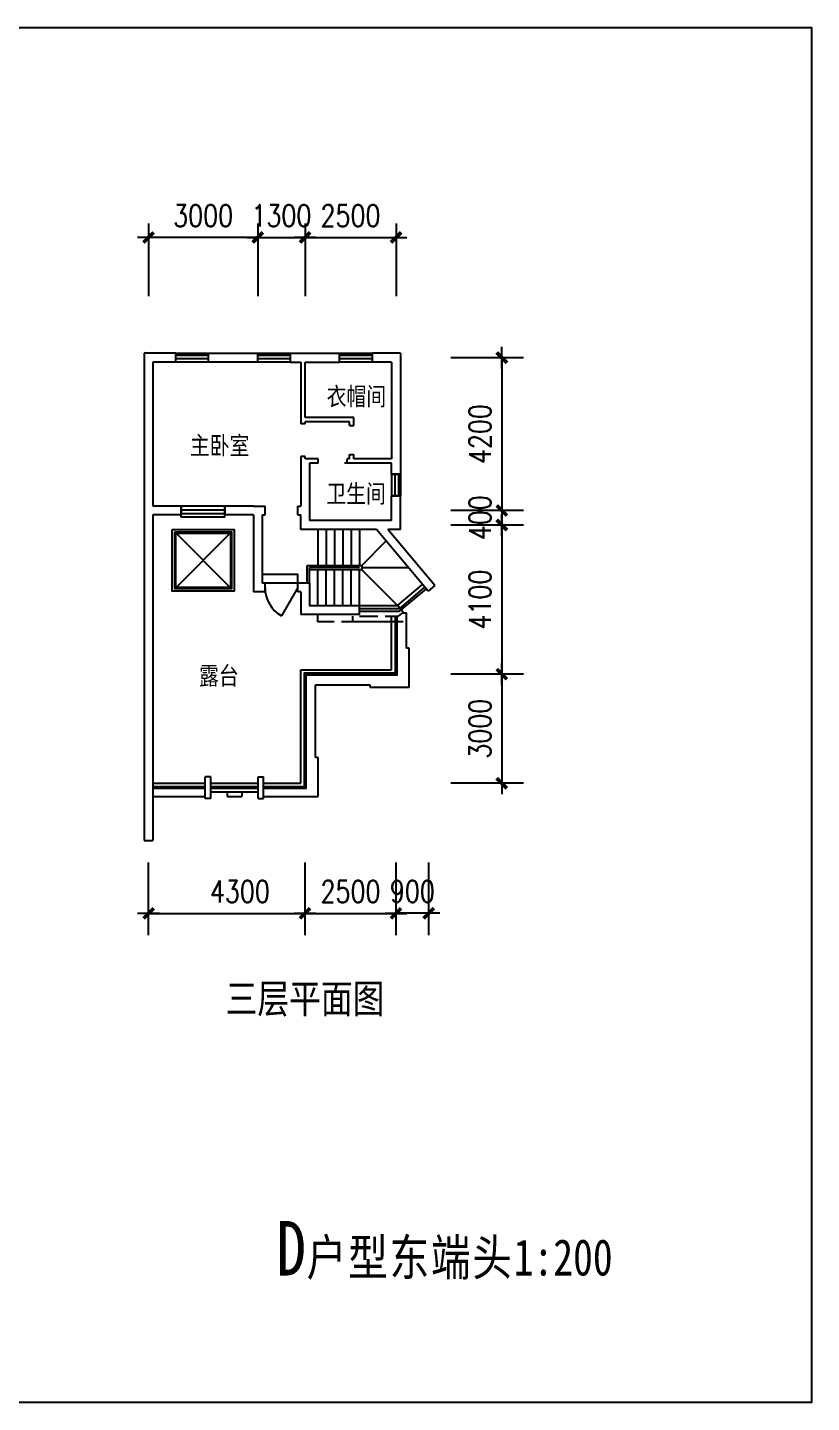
# Model space of a CAD drawing. Extents: x -24330 to 90668, y -60156 to 617.
# Drawn here: x 69125 to 90668, y -60156 to -22356 of the extents above; entities that cross this region are included whole.
import ezdxf

# ---------------------------------------------------------------- set-up
doc = ezdxf.new("R2010")
doc.units = 0
doc.header["$LTSCALE"] = 2000
doc.header["$MEASUREMENT"] = 0
doc.linetypes.add('DASH', pattern=[0.35, 0.25, -0.1])
doc.layers.get('0').update_dxf_attribs({"color": 2, "linetype": 'CONTINUOUS'})
doc.layers.get('DEFPOINTS').update_dxf_attribs({"linetype": 'CONTINUOUS'})
for name, color, linetype in [('AXIS', 3, 'CONTINUOUS'), ('PUB_DIM', 3, 'CONTINUOUS'), ('PUB_TEXT', 7, 'CONTINUOUS'), ('PUB_TITLE', 4, 'CONTINUOUS'), ('STAIR', 2, 'CONTINUOUS'), ('WALL', 255, 'CONTINUOUS'), ('WINDOW', 2, 'CONTINUOUS')]:
    doc.layers.add(name, color=color, linetype=linetype)
doc.styles.add('-宋体', font='SimSun.ttf', dxfattribs={"width": 0.8})
doc.styles.add('DIM_FONT', font='SIMPLEX.shx', dxfattribs={"width": 0.8})
doc.dimstyles.new('AXIS200', dxfattribs={"dimscale": 2, "dimtxt": 300, "dimasz": 1, "dimexe": 250, "dimexo": 300, "dimgap": 150, "dimtad": 1, "dimdec": 0, "dimzin": 0, "dimtxsty": 'DIM_FONT', "dimblk": '_DIMX', "dimcen": 0.09, "dimse1": 1, "dimse2": 1, "dimclrt": 7, "dimazin": 3, "dimtfac": 1, "dimtdec": 0, "dimtix": 1, "dimtmove": 0, "dimatfit": 3, "dimtolj": 1, "dimtzin": 0})

# ---------------------------------------------------------------- blocks, each defined once
blk = doc.blocks.new('_DIMX')
blk.add_line((-150, 0), (150, 0))
at = {"const_width": 50}
blk.add_lwpolyline([(-70, -70), (70, 70)], dxfattribs=at)
blk = doc.blocks.new('*D51')
at = {"color": 0, "linetype": 'BYBLOCK', "ltscale": 2}
blk.add_line((134215, -4655), (134215, -8751), dxfattribs=at)
at = {"layer": 'DEFPOINTS', "color": 0, "linetype": 'BYBLOCK', "ltscale": 2}
for p in [(129815, -4653), (129815, -8753), (134215, -8753)]:
    blk.add_point(p, dxfattribs=at)
at = {"color": 0, "linetype": 'BYBLOCK', "ltscale": 2, "xscale": 2, "yscale": 2, "zscale": 2}
for p, rotation in [((134215, -4653), 90), ((134215, -8753), 270)]:
    blk.add_blockref('_DIMX', p, dxfattribs=dict(at, rotation=rotation))
at = {"color": 7, "linetype": 'BYBLOCK', "ltscale": 2, "insert": (133615, -6703), "char_height": 600, "attachment_point": 5, "rotation": 90, "style": 'DIM_FONT'}
blk.add_mtext('\\A1;4100', dxfattribs=at)
blk = doc.blocks.new('*D52')
at = {"color": 0, "linetype": 'BYBLOCK', "ltscale": 2}
blk.add_line((134215, -8755), (134215, -11751), dxfattribs=at)
at = {"layer": 'DEFPOINTS', "color": 0, "linetype": 'BYBLOCK', "ltscale": 2}
for p in [(129815, -8753), (129815, -11753), (134215, -11753)]:
    blk.add_point(p, dxfattribs=at)
at = {"color": 0, "linetype": 'BYBLOCK', "ltscale": 2, "xscale": 2, "yscale": 2, "zscale": 2}
for p, rotation in [((134215, -8753), 90), ((134215, -11753), 270)]:
    blk.add_blockref('_DIMX', p, dxfattribs=dict(at, rotation=rotation))
at = {"color": 7, "linetype": 'BYBLOCK', "ltscale": 2, "insert": (133615, -10253), "char_height": 600, "attachment_point": 5, "rotation": 90, "style": 'DIM_FONT'}
blk.add_mtext('\\A1;3000', dxfattribs=at)
blk = doc.blocks.new('*D53')
at = {"color": 0, "linetype": 'BYBLOCK', "ltscale": 2}
blk.add_line((128810, -15389), (131306, -15389), dxfattribs=at)
at = {"layer": 'DEFPOINTS', "color": 0, "linetype": 'BYBLOCK', "ltscale": 2}
for p in [(128808, -9789), (131308, -9789), (131308, -15389)]:
    blk.add_point(p, dxfattribs=at)
at = {"color": 0, "linetype": 'BYBLOCK', "ltscale": 2, "xscale": 2, "yscale": 2, "zscale": 2, "rotation": 180}
blk.add_blockref('_DIMX', (128808, -15389), dxfattribs=at)
at = {"color": 0, "linetype": 'BYBLOCK', "ltscale": 2, "xscale": 2, "yscale": 2, "zscale": 2}
blk.add_blockref('_DIMX', (131308, -15389), dxfattribs=at)
at = {"color": 7, "linetype": 'BYBLOCK', "ltscale": 2, "insert": (130058, -14789), "char_height": 600, "attachment_point": 5, "style": 'DIM_FONT'}
blk.add_mtext('\\A1;2500', dxfattribs=at)
blk = doc.blocks.new('*D54')
at = {"color": 0, "linetype": 'BYBLOCK', "ltscale": 2}
blk.add_line((124510, -15389), (128806, -15389), dxfattribs=at)
at = {"layer": 'DEFPOINTS', "color": 0, "linetype": 'BYBLOCK', "ltscale": 2}
for p in [(124508, -9789), (128808, -9789), (128808, -15389)]:
    blk.add_point(p, dxfattribs=at)
at = {"color": 0, "linetype": 'BYBLOCK', "ltscale": 2, "xscale": 2, "yscale": 2, "zscale": 2, "rotation": 180}
blk.add_blockref('_DIMX', (124508, -15389), dxfattribs=at)
at = {"color": 0, "linetype": 'BYBLOCK', "ltscale": 2, "xscale": 2, "yscale": 2, "zscale": 2}
blk.add_blockref('_DIMX', (128808, -15389), dxfattribs=at)
at = {"color": 7, "linetype": 'BYBLOCK', "ltscale": 2, "insert": (127018, -14789), "char_height": 600, "attachment_point": 5, "style": 'DIM_FONT'}
blk.add_mtext('\\A1;4300', dxfattribs=at)
blk = doc.blocks.new('*D55')
at = {"color": 0, "linetype": 'BYBLOCK', "ltscale": 2}
blk.add_line((134215, -55), (134215, -4251), dxfattribs=at)
at = {"layer": 'DEFPOINTS', "color": 0, "linetype": 'BYBLOCK', "ltscale": 2}
for p in [(129815, -53), (129815, -4253), (134215, -4253)]:
    blk.add_point(p, dxfattribs=at)
at = {"color": 0, "linetype": 'BYBLOCK', "ltscale": 2, "xscale": 2, "yscale": 2, "zscale": 2}
for p, rotation in [((134215, -53), 90), ((134215, -4253), 270)]:
    blk.add_blockref('_DIMX', p, dxfattribs=dict(at, rotation=rotation))
at = {"color": 7, "linetype": 'BYBLOCK', "ltscale": 2, "insert": (133615, -2153), "char_height": 600, "attachment_point": 5, "rotation": 90, "style": 'DIM_FONT'}
blk.add_mtext('\\A1;4200', dxfattribs=at)
blk = doc.blocks.new('*D56')
at = {"color": 0, "linetype": 'BYBLOCK', "ltscale": 2}
for p, q in [((134215, -4251), (134215, -4249)), ((134215, -4253), (134215, -4653)), ((134215, -4655), (134215, -4657))]:
    blk.add_line(p, q, dxfattribs=at)
at = {"layer": 'DEFPOINTS', "color": 0, "linetype": 'BYBLOCK', "ltscale": 2}
for p in [(129815, -4253), (129815, -4653), (134215, -4653)]:
    blk.add_point(p, dxfattribs=at)
at = {"color": 0, "linetype": 'BYBLOCK', "ltscale": 2, "xscale": 2, "yscale": 2, "zscale": 2}
for p, rotation in [((134215, -4253), 270), ((134215, -4653), 90)]:
    blk.add_blockref('_DIMX', p, dxfattribs=dict(at, rotation=rotation))
at = {"color": 7, "linetype": 'BYBLOCK', "ltscale": 2, "insert": (133615, -4453), "char_height": 600, "attachment_point": 5, "rotation": 90, "style": 'DIM_FONT'}
blk.add_mtext('\\A1;400', dxfattribs=at)
blk = doc.blocks.new('*D57')
at = {"color": 0, "linetype": 'BYBLOCK', "ltscale": 2}
blk.add_line((128810, 3253), (131306, 3253), dxfattribs=at)
at = {"layer": 'DEFPOINTS', "color": 0, "linetype": 'BYBLOCK', "ltscale": 2}
for p in [(131308, 3253), (128808, -1147), (131308, -1147)]:
    blk.add_point(p, dxfattribs=at)
at = {"color": 0, "linetype": 'BYBLOCK', "ltscale": 2, "xscale": 2, "yscale": 2, "zscale": 2, "rotation": 180}
blk.add_blockref('_DIMX', (128808, 3253), dxfattribs=at)
at = {"color": 0, "linetype": 'BYBLOCK', "ltscale": 2, "xscale": 2, "yscale": 2, "zscale": 2}
blk.add_blockref('_DIMX', (131308, 3253), dxfattribs=at)
at = {"color": 7, "linetype": 'BYBLOCK', "ltscale": 2, "insert": (130058, 3853), "char_height": 600, "attachment_point": 5, "style": 'DIM_FONT'}
blk.add_mtext('\\A1;2500', dxfattribs=at)
blk = doc.blocks.new('*D58')
at = {"color": 0, "linetype": 'BYBLOCK', "ltscale": 2}
for p, q in [((127506, 3253), (127504, 3253)), ((127508, 3253), (128808, 3253)), ((128810, 3253), (128812, 3253))]:
    blk.add_line(p, q, dxfattribs=at)
at = {"layer": 'DEFPOINTS', "color": 0, "linetype": 'BYBLOCK', "ltscale": 2}
for p in [(128808, 3253), (127508, -1147), (128808, -1147)]:
    blk.add_point(p, dxfattribs=at)
at = {"color": 0, "linetype": 'BYBLOCK', "ltscale": 2, "xscale": 2, "yscale": 2, "zscale": 2}
blk.add_blockref('_DIMX', (127508, 3253), dxfattribs=at)
at = {"color": 0, "linetype": 'BYBLOCK', "ltscale": 2, "xscale": 2, "yscale": 2, "zscale": 2, "rotation": 180}
blk.add_blockref('_DIMX', (128808, 3253), dxfattribs=at)
at = {"color": 7, "linetype": 'BYBLOCK', "ltscale": 2, "insert": (128158, 3853), "char_height": 600, "attachment_point": 5, "style": 'DIM_FONT'}
blk.add_mtext('\\A1;1300', dxfattribs=at)
blk = doc.blocks.new('*D59')
at = {"color": 0, "linetype": 'BYBLOCK', "ltscale": 2}
blk.add_line((127506, 3253), (124510, 3253), dxfattribs=at)
at = {"layer": 'DEFPOINTS', "color": 0, "linetype": 'BYBLOCK', "ltscale": 2}
for p in [(124508, 3253), (124508, -1147), (127508, -1147)]:
    blk.add_point(p, dxfattribs=at)
at = {"color": 0, "linetype": 'BYBLOCK', "ltscale": 2, "xscale": 2, "yscale": 2, "zscale": 2, "rotation": 180}
blk.add_blockref('_DIMX', (124508, 3253), dxfattribs=at)
at = {"color": 0, "linetype": 'BYBLOCK', "ltscale": 2, "xscale": 2, "yscale": 2, "zscale": 2}
blk.add_blockref('_DIMX', (127508, 3253), dxfattribs=at)
at = {"color": 7, "linetype": 'BYBLOCK', "ltscale": 2, "insert": (126008, 3853), "char_height": 600, "attachment_point": 5, "style": 'DIM_FONT'}
blk.add_mtext('\\A1;3000', dxfattribs=at)
blk = doc.blocks.new('*D61')
at = {"color": 0, "linetype": 'BYBLOCK', "ltscale": 2}
for p, q in [((131306, -15387), (131304, -15387)), ((132208, -15387), (131308, -15387)), ((132210, -15387), (132212, -15387))]:
    blk.add_line(p, q, dxfattribs=at)
at = {"layer": 'DEFPOINTS', "color": 0, "linetype": 'BYBLOCK', "ltscale": 2}
for p in [(131308, -14387), (132208, -14387), (131308, -15387)]:
    blk.add_point(p, dxfattribs=at)
at = {"color": 0, "linetype": 'BYBLOCK', "ltscale": 2, "xscale": 2, "yscale": 2, "zscale": 2}
blk.add_blockref('_DIMX', (131308, -15387), dxfattribs=at)
at = {"color": 0, "linetype": 'BYBLOCK', "ltscale": 2, "xscale": 2, "yscale": 2, "zscale": 2, "rotation": 180}
blk.add_blockref('_DIMX', (132208, -15387), dxfattribs=at)
at = {"color": 7, "linetype": 'BYBLOCK', "ltscale": 2, "insert": (131758, -14787), "char_height": 600, "attachment_point": 5, "style": 'DIM_FONT'}
blk.add_mtext('\\A1;900', dxfattribs=at)

msp = doc.modelspace()

# ---------------------------------------------------------------- linework, layer by layer
for p, q in [((72333, -31264.4), (72334.4, -31263)), ((73197.9, -31313), (73201, -31309.9)), ((73201, -31359.7), (74101, -31359.7)), ((75451, -31359.7), (76351, -31359.7)), ((73201, -31456.3), (74101, -31456.3)), ((74101, -31553), (73201, -31553)), ((75451, -31456.3), (76351, -31456.3)), ((76351, -31553), (75451, -31553)), ((79131, -34633), (79131, -35233)), ((79227.7, -35233), (79227.7, -34633)), ((79324.3, -35233), (79324.3, -34633)), ((74551, -35513), (73351, -35513)), ((73351, -35613), (74551, -35613)), ((73351, -35713), (74551, -35713)), ((74551, -35813), (73351, -35813)), ((74731, -37783), (73171, -36223)), ((73171, -37783), (74731, -36223)), ((76551, -37633), (75651, -37633)), ((76551, -37753), (76101, -38532.4)), ((78051, -38543), (78051, -38693)), ((79283.6, -38253), (78251, -38253)), ((79343.8, -38333), (78251, -38333)), ((79341.7, -38413), (78251, -38413)), ((79131, -40013), (79131, -38543)), ((79421, -38451), (79541, -38451)), ((79541, -39423), (79541, -38451)), ((79443.5, -38693), (78051, -38693)), ((79611, -39423), (79541, -39423)), ((79611, -40493), (79611, -39423)), ((76631, -43133), (76631, -40013)), ((76631, -40013), (79131, -40013)), ((77041, -40423), (78541, -40423)), ((77041, -42423), (77041, -40423)), ((78541, -40493), (78541, -40423)), ((78541, -40493), (79611, -40493)), ((77111, -42423), (77041, -42423)), ((77111, -43493), (77111, -42423)), ((72571, -43133), (74011, -43133)), ((74161, -43133), (75461, -43133)), ((75461, -43373), (74161, -43373)), ((74611, -43373), (74611, -43493)), ((75011, -43373), (75011, -43493)), ((75611, -43133), (76631, -43133)), ((72571, -43493), (73581, -43493)), ((73581, -43493), (74011, -43493)), ((74611, -43493), (75011, -43493)), ((75611, -43493), (76041, -43493)), ((76041, -43493), (77111, -43493))]:
    msp.add_line(p, q)
at = {"linetype": 'CONTINUOUS', "ltscale": 2}
for p, q in [((73197.9, -31313), (78601, -31313)), ((79371, -34633), (79371, -35233)), ((79251, -47312), (79251, -45312)), ((80151, -47312), (80151, -45312))]:
    msp.add_line(p, q, dxfattribs=at)
at = {"linetype": 'CONTINUOUS'}
for p, q in [((77701, -31359.7), (78601, -31359.7)), ((77701, -31456.3), (78601, -31456.3)), ((78601, -31553), (77701, -31553))]:
    msp.add_line(p, q, dxfattribs=at)
at = {"linetype": 'DASH'}
for p, q in [((77101, -38693), (77101, -38493)), ((78251, -38543), (79311.1, -38543)), ((79446.1, -38429.9), (79297.9, -38253)), ((79446.1, -38429.9), (79311.1, -38543)), ((78251, -38693), (77101, -38693)), ((73581, -43493), (73581, -43493)), ((76041, -43493), (76041, -43493))]:
    msp.add_line(p, q, dxfattribs=at)
at = {"color": 8}
for p, q in [((74011, -43228), (72571, -43228)), ((74011, -43278), (72571, -43278)), ((75461, -43228), (74161, -43228)), ((75461, -43278), (74161, -43278))]:
    msp.add_line(p, q, dxfattribs=at)
for points in [[(73101, -36153), (74801, -36153), (74801, -37853), (73101, -37853)], [(73171, -36223), (74731, -36223), (74731, -37783), (73171, -37783)], [(73201, -36253), (74701, -36253), (74701, -37753), (73201, -37753)]]:
    msp.add_lwpolyline(points, close=True)
msp.add_lwpolyline([(76551, -37633), (76551, -37393), (75571, -37393)])
for points in [[(79276, -38543), (79276, -40158), (76776, -40158), (76776, -43278), (75611, -43278)], [(79226, -38543), (79226, -40108), (76726, -40108), (76726, -43228), (75611, -43228)]]:
    msp.add_lwpolyline(points, dxfattribs=at)
msp.add_arc((76551, -37753), 900, 180, 240)
at = {"layer": 'AXIS'}
for p, q in [((72451, -27743), (72451, -29743)), ((75451, -27743), (75451, -29743)), ((76751, -27743), (76751, -29743)), ((79251, -27743), (79251, -29743)), ((82756, -31433), (80756, -31433)), ((82756, -35633), (80756, -35633)), ((82756, -36033), (80756, -36033)), ((82756, -40133), (80756, -40133)), ((82756, -43133), (80756, -43133)), ((72451, -47312), (72451, -45312)), ((76751, -47312), (76751, -45312))]:
    msp.add_line(p, q, dxfattribs=at)
at = {"layer": 'PUB_TITLE', "linetype": 'CONTINUOUS', "ltscale": 2}
msp.add_lwpolyline([(37208, -60156), (37208, -22356), (90668, -22356), (90668, -60156)], close=True, dxfattribs=at)
at = {"layer": 'STAIR'}
for p, q in [((77101, -36153), (77101, -37143)), ((77331, -36153), (77331, -37143)), ((77561, -36153), (77561, -37143)), ((77791, -36153), (77791, -37143)), ((78021, -36153), (78021, -37143)), ((78251, -36153), (78251, -37143)), ((78311, -37143), (78984.3, -36469.7)), ((76811, -37143), (78311, -37143)), ((76811, -37633), (76811, -37143)), ((76871, -37633), (76871, -37203)), ((77465.5, -37203), (76871, -37203)), ((77500.2, -37263), (76871, -37263)), ((77101, -38253), (77101, -37263)), ((77331, -38253), (77331, -37263)), ((78251, -37203), (77465.5, -37203)), ((78311, -37263), (77500.2, -37263)), ((77561, -38253), (77561, -37263)), ((78251, -37203), (77581, -37203)), ((78311, -37263), (77615.6, -37263)), ((77791, -38253), (77791, -37263)), ((78021, -38253), (78021, -37263)), ((78251, -37203), (78251, -37203)), ((78251, -37203), (78251, -37203)), ((78251, -38253), (78251, -37263)), ((78311, -37143), (78311, -37263)), ((78311, -37203), (79417.7, -37203)), ((78311, -37203), (78311, -37263)), ((78311, -37203), (79592.4, -37203)), ((78311, -37263), (79293.1, -38245.1)), ((77791, -38253), (77791, -37719.7)), ((77791, -38193), (77791, -37719.7))]:
    msp.add_line(p, q, dxfattribs=at)
at = {"layer": 'WALL'}
for p, q in [((73201, -31313), (72331, -31313)), ((72331, -31313), (72331, -35513)), ((73201, -31553), (73201, -31313)), ((74101, -31313), (75451, -31313)), ((74101, -31553), (74101, -31313)), ((75451, -31553), (75451, -31313)), ((76351, -31553), (76351, -31313)), ((76351, -31313), (77701, -31313)), ((77701, -31553), (77701, -31313)), ((77701, -31553), (77701, -31313)), ((79371, -31313), (78601, -31313)), ((78601, -31553), (78601, -31313)), ((78601, -31553), (78601, -31313)), ((79371, -31313), (79371, -34633)), ((72571, -31553), (72571, -35513)), ((73201, -31553), (72571, -31553)), ((75451, -31553), (74101, -31553)), ((76351, -31553), (76631, -31553)), ((76631, -31553), (76631, -33253)), ((76751, -31553), (77701, -31553)), ((76751, -33073), (76751, -31553)), ((79131, -31553), (78601, -31553)), ((79131, -31553), (79131, -34213)), ((76751, -33253), (76631, -33253)), ((78091, -33073), (76751, -33073)), ((77971, -33193), (76751, -33193)), ((76751, -33253), (76751, -33193)), ((77971, -33293), (77971, -33193)), ((78091, -33293), (78091, -33073)), ((77971, -33293), (78091, -33293)), ((76631, -34153), (76631, -34213)), ((76751, -34153), (76631, -34153)), ((76631, -34213), (76631, -35513)), ((76751, -34213), (76751, -34153)), ((77111, -34213), (76751, -34213)), ((76871, -34333), (76871, -35913)), ((77111, -34333), (76871, -34333)), ((77111, -34333), (77111, -34213)), ((79131, -34333), (77831, -34333)), ((77911, -34333), (77911, -34213)), ((77971, -34213), (77911, -34213)), ((77971, -34213), (77971, -34093)), ((77971, -34093), (78091, -34093)), ((78091, -34213), (78091, -34093)), ((79131, -34213), (78091, -34213)), ((79131, -34633), (79131, -34333)), ((79131, -34633), (79371, -34633)), ((79371, -34633), (79131, -34633)), ((72331, -35513), (72331, -44708)), ((73351, -35513), (72571, -35513)), ((73351, -35813), (73351, -35513)), ((73351, -35513), (73351, -35753)), ((74551, -35813), (74551, -35513)), ((74551, -35513), (74551, -35753)), ((75331, -35513), (74551, -35513)), ((75331, -35513), (75331, -35513)), ((75331, -35513), (75571, -35513)), ((75451, -35513), (75651, -35513)), ((75651, -35753), (75651, -35513)), ((76551, -35513), (76631, -35513)), ((76551, -35753), (76551, -35513)), ((79131, -35233), (79371, -35233)), ((79371, -35233), (79131, -35233)), ((79131, -35913), (79131, -35233)), ((79371, -36153), (79371, -35233)), ((72571, -35753), (72571, -43253)), ((73351, -35753), (72571, -35753)), ((75331, -35753), (74551, -35753)), ((75331, -35753), (75331, -37873)), ((75571, -35753), (75571, -37633)), ((75571, -35753), (75651, -35753)), ((76551, -35753), (76631, -35753)), ((76631, -36153), (76631, -35753)), ((76751, -36153), (76631, -36153)), ((78713, -36153), (76671, -36153)), ((79131, -35913), (76871, -35913)), ((80136.1, -37852), (78713, -36153)), ((79371, -36153), (79026, -36153)), ((80320, -37697.9), (79026, -36153)), ((75651, -37633), (75571, -37633)), ((75651, -37873), (75651, -37633)), ((76871, -37633), (76551, -37633)), ((76551, -37873), (76551, -37633)), ((76871, -37633), (76871, -38253)), ((80320, -37697.9), (80136.1, -37852)), ((75651, -37873), (75331, -37873)), ((76631, -37873), (76551, -37873)), ((76631, -37873), (76631, -38493)), ((78251, -38493), (76631, -38493)), ((78251, -38253), (76871, -38253)), ((78251, -38493), (78251, -38253)), ((74011, -43553), (74011, -42953)), ((74161, -42953), (74011, -42953)), ((74161, -43553), (74161, -42953)), ((75461, -43553), (75461, -42953)), ((75461, -42953), (75611, -42953)), ((75611, -43553), (75611, -42953)), ((72571, -43253), (72571, -44708)), ((74161, -43553), (74011, -43553)), ((75461, -43553), (75611, -43553)), ((72331, -44708), (72571, -44708))]:
    msp.add_line(p, q, dxfattribs=at)
at = {"layer": 'WINDOW'}
for p, q in [((79283.6, -38253), (79982, -37668.1)), ((79341.7, -38413), (80084.7, -37790.7)), ((79343.8, -38333), (80046.2, -37744.7))]:
    msp.add_line(p, q, dxfattribs=at)

# ---------------------------------------------------------------- texts
at = {"layer": 'PUB_TEXT', "linetype": 'CONTINUOUS', "ltscale": 2, "style": '-宋体', "width": 0.8}
for s, height, p in [('衣帽间', 500, (77344.1, -32747)), ('主卧室', 500, (73585.3, -34097)), ('卫生间', 500, (77335.2, -35420)), ('露台', 500, (73838.3, -40425)), ('三层平面图', 800, (74568.1, -49455)), ('D', 1500, (75961.5, -56665)), ('户', 1000, (76794.9, -56665)), ('型', 1000, (77932.7, -56665)), ('东', 1000, (79070.4, -56665)), ('端', 1000, (80208.2, -56665)), ('头', 1000, (81346, -56665)), ('1:200', 1000, (82483.8, -56665))]:
    msp.add_text(s, height=height, dxfattribs=at).set_placement(p)

# ---------------------------------------------------------------- dimensions: what is measured, and where the dimension line sits
at = {"layer": 'AXIS'}
for base, p1, p2, picture, middle, set_off in [((72451, -28127), (75451, -32527), (72451, -32527), '*D59', (73951, -27527), (-52057, -31380)), ((76751, -28127), (75451, -32527), (76751, -32527), '*D58', (76101, -27527), (-52057, -31380)), ((79251, -28127), (76751, -32527), (79251, -32527), '*D57', (78001, -27527), (-52057, -31380)), ((79251, -46709), (76751, -41109), (79251, -41109), '*D53', (78001, -46109), (-52057, -31320))]:
    dim = msp.add_linear_dim(base=base, p1=p1, p2=p2, dimstyle='AXIS200', dxfattribs=at)
    dim.commit()
    dim.dimension.update_dxf_attribs({"geometry": picture, "text_midpoint": middle, "insert": set_off})
dim = msp.add_aligned_dim(p1=(77758, -31433), p2=(77758, -35633), distance=4400, dimstyle='AXIS200', dxfattribs=at)
dim.commit()
dim.dimension.update_dxf_attribs({"geometry": '*D55', "text_midpoint": (81558, -33533), "insert": (-52057, -31380)})
for base, p1, p2, picture, middle in [((82158, -36033), (77758, -35633), (77758, -36033), '*D56', (81558, -35833)), ((82158, -40133), (77758, -36033), (77758, -40133), '*D51', (81558, -38083)), ((82158, -43133), (77758, -40133), (77758, -43133), '*D52', (81558, -41633))]:
    dim = msp.add_linear_dim(base=base, p1=p1, p2=p2, angle=270, dimstyle='AXIS200', dxfattribs=at)
    dim.commit()
    dim.dimension.update_dxf_attribs({"geometry": picture, "text_midpoint": middle, "insert": (-52057, -31380)})
dim = msp.add_linear_dim(base=(76751, -46709), p1=(72451, -41109), p2=(76751, -41109), dimstyle='AXIS200', dxfattribs=at)
dim.commit()
dim.dimension.update_dxf_attribs({"geometry": '*D54', "text_midpoint": (74961, -46109), "dimtype": 160, "insert": (-52057, -31320)})
at = {"layer": 'PUB_DIM', "linetype": 'CONTINUOUS', "ltscale": 2}
dim = msp.add_aligned_dim(p1=(80151, -45707), p2=(79251, -45707), distance=1000, dimstyle='AXIS200', dxfattribs=at)
dim.commit()
dim.dimension.update_dxf_attribs({"geometry": '*D61', "text_midpoint": (79701, -46107), "insert": (-52057, -31320)})

doc.saveas('drawing.dxf')
